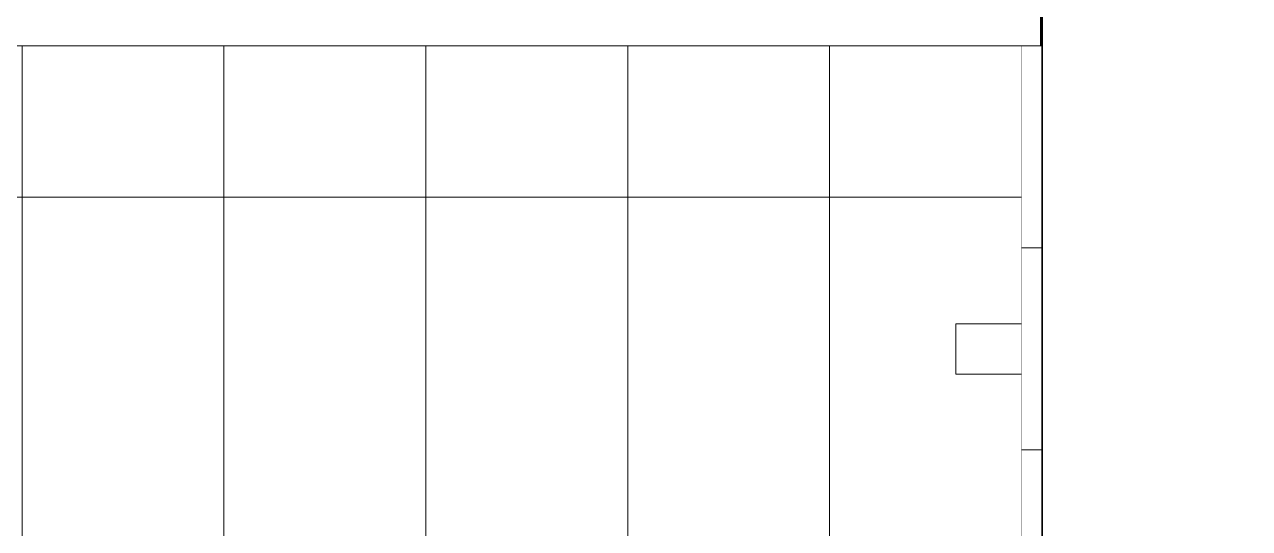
# Model space of a CAD drawing. Header units: metres. Extents: x -41 to 412, y -15 to 25.
# Drawn here: x 273.38 to 274.593, y -13.898 to -13.399 of the extents above; entities that cross this region are included whole.
import ezdxf

# ---------------------------------------------------------------- set-up
doc = ezdxf.new("R2010")
doc.units = ezdxf.units.M
doc.header["$MEASUREMENT"] = 0
doc.set_wipeout_variables(frame=1)
doc.linetypes.add('Wipeout_Contour', pattern=[1, 0, -1])
for name, color, linetype in [('Interior - Furniture', 7, 'Continuous'), ('Interior - Stair & Railing', 7, 'Continuous'), ('Structural - Bearing', 7, 'Continuous')]:
    doc.layers.add(name, color=color, linetype=linetype)

msp = doc.modelspace()

# ---------------------------------------------------------------- wipeouts: each hides what was drawn before it
at = {"color": 254, "linetype": 'Wipeout_Contour', "lineweight": 0, "ltscale": 3011.698942}
msp.add_wipeout([(272.437, -11.478), (272.437, -12.8206), (273.337, -12.8206), (273.337, -13.4206), (274.387, -13.4206), (274.387, -13.0406), (273.482, -13.0406), (273.482, -12.5406), (274.387, -12.5406), (274.387, -11.478), (273.412, -11.2906)], dxfattribs=at).dxf.layer = 'Structural - Bearing'

# ---------------------------------------------------------------- next in the draw order: wipeouts: each hides what was drawn before it
at = {"color": 254, "linetype": 'Wipeout_Contour', "lineweight": 0, "ltscale": 1374.692754}
msp.add_wipeout([(274.387, -14.3106), (274.387, -14.6206), (274.687, -14.6206), (274.687, -11.5357), (274.387, -11.478)], dxfattribs=at).dxf.layer = 'Structural - Bearing'

# ---------------------------------------------------------------- next in the draw order: linework, layer by layer
at = {"layer": 'Structural - Bearing', "color": 7, "linetype": 'Continuous', "lineweight": 60}
msp.add_line((274.387, -11.478), (274.387, -13.4206), dxfattribs=at)
at = {"layer": 'Structural - Bearing', "color": 7, "linetype": 'Continuous', "lineweight": 60, "flags": 128}
msp.add_lwpolyline([(274.387, -13.4206), (274.387, -14.3106), (274.387, -14.6206)], dxfattribs=at)

# ---------------------------------------------------------------- next in the draw order: wipeouts: each hides what was drawn before it
at = {"color": 254, "linetype": 'Wipeout_Contour', "lineweight": 0, "ltscale": 1098.944559}
msp.add_wipeout([(274.387, -13.4206), (274.367, -13.4206), (274.367, -14.6206), (274.387, -14.6206)], dxfattribs=at).dxf.layer = 'Interior - Stair & Railing'

# ---------------------------------------------------------------- next in the draw order: hatches: boundary and pattern name
at = {"layer": 'Interior - Stair & Railing', "linetype": 'Continuous', "lineweight": 0, "true_color": 0x000000}
h = msp.add_hatch(dxfattribs=at)
h.set_pattern_fill('GRID_20X35_0001', color=18, style=0, pattern_type=2)
h.set_pattern_definition([(90, (288.2744, -14.62055), (-0.35, 0), []), (180, (288.2744, -14.62055), (0, 0.2), [])])
h.paths.add_polyline_path([(274.387, -13.4206), (274.367, -13.4206), (274.367, -14.6206), (274.387, -14.6206)])

# ---------------------------------------------------------------- next in the draw order: linework, layer by layer
at = {"layer": 'Interior - Stair & Railing', "color": 171, "linetype": 'Continuous', "lineweight": 13}
for p, q in [((274.367, -13.4206), (274.367, -14.6206)), ((274.387, -13.4206), (274.367, -13.4206))]:
    msp.add_line(p, q, dxfattribs=at)

# ---------------------------------------------------------------- next in the draw order: wipeouts: each hides what was drawn before it
at = {"color": 254, "linetype": 'Wipeout_Contour', "lineweight": 0, "ltscale": 7129.812756}
msp.add_wipeout([(274.367, -13.4206), (273.337, -13.4206), (273.337, -14.6206), (273.7725, -14.6206), (273.7725, -14.5898), (273.8216, -14.3847), (273.7245, -14.2513), (273.7245, -14.2206), (273.7197, -14.2206), (273.682, -13.9206), (273.8845, -13.9206), (273.8845, -13.9106), (273.9145, -13.9106), (273.9145, -13.9206), (274.117, -13.9206), (274.0793, -14.2206), (274.0745, -14.2206), (274.0745, -14.2513), (273.9774, -14.3847), (274.0265, -14.5898), (274.0265, -14.6206), (274.367, -14.6206), (274.367, -13.7456), (274.3022, -13.7456), (274.3022, -13.6956), (274.367, -13.6956)], dxfattribs=at).dxf.layer = 'Interior - Stair & Railing'

# ---------------------------------------------------------------- next in the draw order: hatches: boundary and pattern name
at = {"layer": 'Interior - Stair & Railing', "linetype": 'Continuous', "lineweight": 13}
h = msp.add_hatch(dxfattribs=at)
h.set_pattern_fill('GRID_20X35_0001', color=171, style=0, pattern_type=2)
h.set_pattern_definition([(180, (274.377, -14.62055), (0, 0.35), []), (90, (274.37699, -14.62055), (0.2, 0), [])])
h.paths.add_polyline_path([(274.367, -13.4206), (273.337, -13.4206), (273.337, -14.6206), (273.7725, -14.6206), (273.7725, -14.5898), (273.8216, -14.3847), (273.7245, -14.2513), (273.7245, -14.2206), (273.7197, -14.2206), (273.682, -13.9206), (273.8845, -13.9206), (273.8845, -13.9106), (273.9145, -13.9106), (273.9145, -13.9206), (274.117, -13.9206), (274.0793, -14.2206), (274.0745, -14.2206), (274.0745, -14.2513), (273.9774, -14.3847), (274.0265, -14.5898), (274.0265, -14.6206), (274.367, -14.6206), (274.367, -13.7456), (274.3022, -13.7456), (274.3022, -13.6956), (274.367, -13.6956)])

# ---------------------------------------------------------------- next in the draw order: linework, layer by layer
at = {"layer": 'Interior - Stair & Railing', "color": 171, "linetype": 'Continuous', "lineweight": 13}
msp.add_line((274.367, -13.4206), (273.337, -13.4206), dxfattribs=at)

# ---------------------------------------------------------------- next in the draw order: wipeouts: each hides what was drawn before it
at = {"color": 254, "linetype": 'Wipeout_Contour', "lineweight": 0, "ltscale": 1098.716641}
msp.add_wipeout([(274.3022, -13.7456), (274.367, -13.7456), (274.367, -13.7447), (274.3022, -13.7447)], dxfattribs=at).dxf.layer = 'Interior - Furniture'

# ---------------------------------------------------------------- next in the draw order: wipeouts: each hides what was drawn before it
at = {"color": 254, "linetype": 'Wipeout_Contour', "lineweight": 0, "ltscale": 1098.716306}
msp.add_wipeout([(274.3022, -13.7422), (274.3022, -13.7447), (274.367, -13.7447), (274.367, -13.7422)], dxfattribs=at).dxf.layer = 'Interior - Furniture'

# ---------------------------------------------------------------- next in the draw order: wipeouts: each hides what was drawn before it
at = {"color": 254, "linetype": 'Wipeout_Contour', "lineweight": 0, "ltscale": 1098.715659}
msp.add_wipeout([(274.3022, -13.7422), (274.367, -13.7422), (274.367, -13.7382), (274.3022, -13.7382)], dxfattribs=at).dxf.layer = 'Interior - Furniture'

# ---------------------------------------------------------------- next in the draw order: linework, layer by layer
at = {"layer": 'Interior - Furniture', "color": 104, "linetype": 'Continuous', "lineweight": 13, "true_color": 0x029e21}
for p, q in [((274.3022, -13.7456), (274.3022, -13.7447)), ((274.367, -13.7456), (274.3022, -13.7456))]:
    msp.add_line(p, q, dxfattribs=at)

# ---------------------------------------------------------------- next in the draw order: wipeouts: each hides what was drawn before it
at = {"color": 254, "linetype": 'Wipeout_Contour', "lineweight": 0, "ltscale": 1098.714743}
msp.add_wipeout([(274.3022, -13.7382), (274.367, -13.7382), (274.367, -13.7331), (274.3022, -13.7331)], dxfattribs=at).dxf.layer = 'Interior - Furniture'

# ---------------------------------------------------------------- next in the draw order: linework, layer by layer
at = {"layer": 'Interior - Furniture', "color": 104, "linetype": 'Continuous', "lineweight": 13, "true_color": 0x029e21}
msp.add_line((274.3022, -13.7447), (274.3022, -13.7422), dxfattribs=at)

# ---------------------------------------------------------------- next in the draw order: wipeouts: each hides what was drawn before it
at = {"color": 254, "linetype": 'Wipeout_Contour', "lineweight": 0, "ltscale": 1098.713623}
msp.add_wipeout([(274.3022, -13.7331), (274.367, -13.7331), (274.367, -13.727), (274.3022, -13.727)], dxfattribs=at).dxf.layer = 'Interior - Furniture'

# ---------------------------------------------------------------- next in the draw order: linework, layer by layer
at = {"layer": 'Interior - Furniture', "color": 104, "linetype": 'Continuous', "lineweight": 13, "true_color": 0x029e21}
msp.add_line((274.3022, -13.7422), (274.3022, -13.7382), dxfattribs=at)

# ---------------------------------------------------------------- next in the draw order: wipeouts: each hides what was drawn before it
at = {"color": 254, "linetype": 'Wipeout_Contour', "lineweight": 0, "ltscale": 1098.712374}
msp.add_wipeout([(274.3022, -13.727), (274.367, -13.727), (274.367, -13.7206), (274.3022, -13.7206)], dxfattribs=at).dxf.layer = 'Interior - Furniture'

# ---------------------------------------------------------------- next in the draw order: linework, layer by layer
at = {"layer": 'Interior - Furniture', "color": 104, "linetype": 'Continuous', "lineweight": 13, "true_color": 0x029e21}
for p, q in [((274.3022, -13.7331), (274.3022, -13.727)), ((274.3022, -13.7382), (274.3022, -13.7331))]:
    msp.add_line(p, q, dxfattribs=at)

# ---------------------------------------------------------------- next in the draw order: wipeouts: each hides what was drawn before it
at = {"color": 254, "linetype": 'Wipeout_Contour', "lineweight": 0, "ltscale": 1098.711081}
msp.add_wipeout([(274.3022, -13.7206), (274.367, -13.7206), (274.367, -13.7141), (274.3022, -13.7141)], dxfattribs=at).dxf.layer = 'Interior - Furniture'

# ---------------------------------------------------------------- next in the draw order: linework, layer by layer
at = {"layer": 'Interior - Furniture', "color": 104, "linetype": 'Continuous', "lineweight": 13, "true_color": 0x029e21}
msp.add_line((274.3022, -13.727), (274.3022, -13.7206), dxfattribs=at)

# ---------------------------------------------------------------- next in the draw order: wipeouts: each hides what was drawn before it
at = {"color": 254, "linetype": 'Wipeout_Contour', "lineweight": 0, "ltscale": 1098.709833}
msp.add_wipeout([(274.3022, -13.7141), (274.367, -13.7141), (274.367, -13.7081), (274.3022, -13.7081)], dxfattribs=at).dxf.layer = 'Interior - Furniture'

# ---------------------------------------------------------------- next in the draw order: wipeouts: each hides what was drawn before it
at = {"color": 254, "linetype": 'Wipeout_Contour', "lineweight": 0, "ltscale": 1098.708714}
msp.add_wipeout([(274.3022, -13.7081), (274.367, -13.7081), (274.367, -13.7029), (274.3022, -13.7029)], dxfattribs=at).dxf.layer = 'Interior - Furniture'

# ---------------------------------------------------------------- next in the draw order: linework, layer by layer
at = {"layer": 'Interior - Furniture', "color": 104, "linetype": 'Continuous', "lineweight": 13, "true_color": 0x029e21}
msp.add_line((274.3022, -13.7206), (274.3022, -13.7141), dxfattribs=at)

# ---------------------------------------------------------------- next in the draw order: wipeouts: each hides what was drawn before it
at = {"color": 254, "linetype": 'Wipeout_Contour', "lineweight": 0, "ltscale": 1098.7078}
msp.add_wipeout([(274.3022, -13.7029), (274.367, -13.7029), (274.367, -13.6989), (274.3022, -13.6989)], dxfattribs=at).dxf.layer = 'Interior - Furniture'

# ---------------------------------------------------------------- next in the draw order: linework, layer by layer
at = {"layer": 'Interior - Furniture', "color": 104, "linetype": 'Continuous', "lineweight": 13, "true_color": 0x029e21}
msp.add_line((274.3022, -13.7141), (274.3022, -13.7081), dxfattribs=at)

# ---------------------------------------------------------------- next in the draw order: wipeouts: each hides what was drawn before it
at = {"color": 254, "linetype": 'Wipeout_Contour', "lineweight": 0, "ltscale": 1098.707155}
msp.add_wipeout([(274.3022, -13.6964), (274.3022, -13.6989), (274.367, -13.6989), (274.367, -13.6964)], dxfattribs=at).dxf.layer = 'Interior - Furniture'

# ---------------------------------------------------------------- next in the draw order: linework, layer by layer
at = {"layer": 'Interior - Furniture', "color": 104, "linetype": 'Continuous', "lineweight": 13, "true_color": 0x029e21}
msp.add_line((274.3022, -13.7081), (274.3022, -13.7029), dxfattribs=at)

# ---------------------------------------------------------------- next in the draw order: wipeouts: each hides what was drawn before it
at = {"color": 254, "linetype": 'Wipeout_Contour', "lineweight": 0, "ltscale": 1098.70682}
msp.add_wipeout([(274.3022, -13.6964), (274.367, -13.6964), (274.367, -13.6956), (274.3022, -13.6956)], dxfattribs=at).dxf.layer = 'Interior - Furniture'

# ---------------------------------------------------------------- next in the draw order: linework, layer by layer
at = {"layer": 'Interior - Furniture', "color": 104, "linetype": 'Continuous', "lineweight": 13, "true_color": 0x029e21}
for p, q in [((274.3022, -13.6964), (274.3022, -13.6956)), ((274.367, -13.6956), (274.3022, -13.6956)), ((274.3022, -13.6989), (274.3022, -13.6964)), ((274.3022, -13.7029), (274.3022, -13.6989))]:
    msp.add_line(p, q, dxfattribs=at)

doc.saveas('drawing.dxf')
